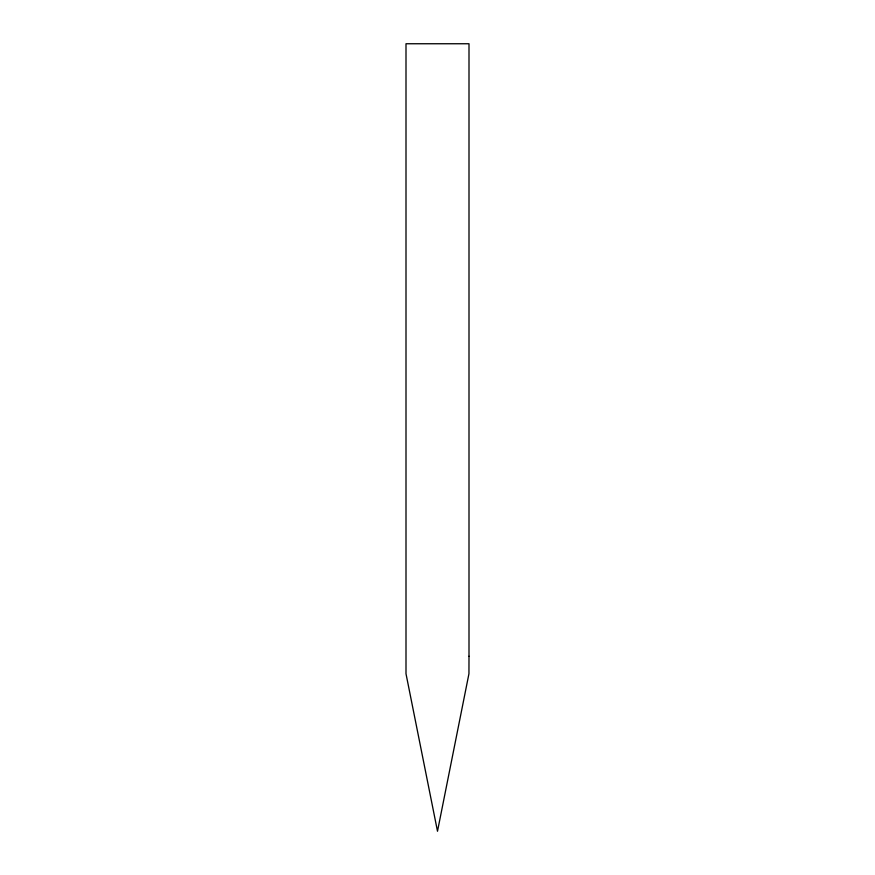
<?xml version="1.0" encoding="UTF-8"?>
<svg xmlns="http://www.w3.org/2000/svg" width="875" height="875" viewBox="0 0 875 875"><rect width="100%" height="100%" fill="white"/><g stroke="black" fill="none" stroke-linecap="round" stroke-linejoin="round"><path stroke-width="1.31" d="M469 656.25L468.945 673.75L437.5 831.25L406 673.75L406 43.75L469 43.75L469 656.25"/></g></svg>
